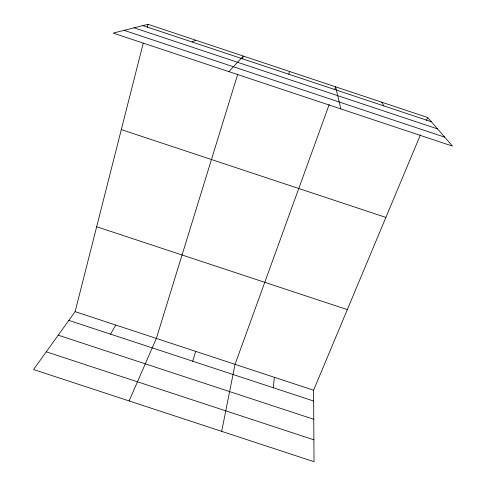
<?xml version="1.0" encoding="UTF-8"?>
<svg xmlns="http://www.w3.org/2000/svg" width="486" height="486" viewBox="0 0 486 486"><rect width="100%" height="100%" fill="white"/><g stroke="black" fill="none" stroke-linecap="round" stroke-linejoin="round"><path stroke-width="0.73" d="M273.357 387.767L274.335 377.294M221.677 431.355L235.048 364.348L329.216 104.478M288.818 74.224L289.498 71.454M420.426 134.859L313.592 390.222L314.017 461.7L33.546 369.536L75.117 311.654L143.2 43.315M147.282 27.228L148.023 24.3L427.686 117.515L452.454 146.092L113.214 33.103L148.023 24.3M237.794 74.03L156.358 338.42L129.124 400.944M242.441 58.94L243.328 56.066L228.876 71.624M192.65 361.189L195.718 351.39M334.587 89.649L335.613 86.824L340.82 108.907M426.526 120.291L427.686 117.515M110.553 334.149L115.759 325.043M192.079 41.984L195.706 40.192M75.117 311.654L313.592 390.222M68.83 320.408L313.652 401.041M58.223 335.182L313.762 419.284M46.273 351.815L313.889 439.824M121.306 129.604L385.89 217.418M96.659 226.749L347.314 309.612M142.896 25.594L431.337 121.725M134.136 27.811L437.57 128.918M124.106 30.351L444.708 137.155M381.674 102.175L383.885 105.912"/></g></svg>
